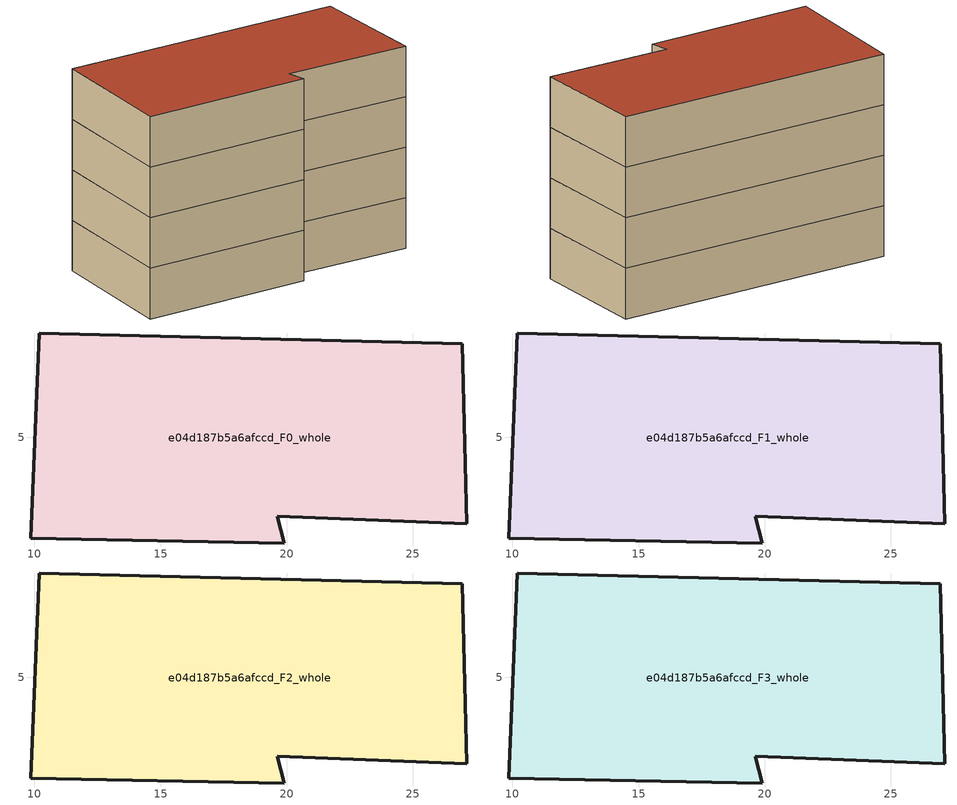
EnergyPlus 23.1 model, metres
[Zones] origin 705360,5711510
e04d187b5a6afccd_F0_whole
 floor ground (EU_floor_Construction): 26.96,8.69 27.15,1.58 19.64,1.87 19.9,0.8 9.85,0.99 10.19,9.13 z0
 wall outside (EU_wall_Construction): 10.19,9.13 9.85,0.99 19.9,0.8 19.64,1.87 27.15,1.58 26.96,8.69 10.19,9.13 z0:3
e04d187b5a6afccd_F1_whole
 floor to e04d187b5a6afccd_F0_whole (EU_floor_Construction): 26.96,8.69 27.15,1.58 19.64,1.87 19.9,0.8 9.85,0.99 10.19,9.13 z3
 wall outside (EU_wall_Construction): 10.19,9.13 9.85,0.99 19.9,0.8 19.64,1.87 27.15,1.58 26.96,8.69 10.19,9.13 z3:6
e04d187b5a6afccd_F2_whole
 floor to e04d187b5a6afccd_F1_whole (EU_floor_Construction): 26.96,8.69 27.15,1.58 19.64,1.87 19.9,0.8 9.85,0.99 10.19,9.13 z6
 wall outside (EU_wall_Construction): 10.19,9.13 9.85,0.99 19.9,0.8 19.64,1.87 27.15,1.58 26.96,8.69 10.19,9.13 z6:9
e04d187b5a6afccd_F3_whole
 floor to e04d187b5a6afccd_F2_whole (EU_floor_Construction): 26.96,8.69 27.15,1.58 19.64,1.87 19.9,0.8 9.85,0.99 10.19,9.13 z9
 wall outside (EU_wall_Construction): 10.19,9.13 9.85,0.99 19.9,0.8 19.64,1.87 27.15,1.58 26.96,8.69 10.19,9.13 z9:12
 roof outside (EU_roof_Construction): 27.15,1.58 26.96,8.69 10.19,9.13 9.85,0.99 19.9,0.8 19.64,1.87 z12
[Building]
EU S2 Campaign: North Axis=0; Terrain=City; Solar Distribution=FullExterior
[Site:Location]
London: Latitude=51.5; Longitude=-0.5; Time Zone=0; Elevation=25
[SizingPeriod:WeatherFileDays]
AnnualSizingPeriod: Begin Month=1; Begin Day of Month=1; End Month=12; End Day of Month=31; Day of Week for Start Day=Monday; Use Weather File Daylight Saving Period=No; Use Weather File Rain and Snow Indicators=No
[MATERIAL]
EU_InternalMass_Material: Roughness=MediumRough; Thickness=0.1; Conductivity=1; Density=1800; Specific Heat=900; Thermal Absorptance=0.9; Solar Absorptance=0.7; Visible Absorptance=0.7
[MATERIAL:NOMASS] Roughness=MediumRough; Thermal Absorptance=0.9; Solar Absorptance=0.7; Visible Absorptance=0.7
Name | Thermal Resistance
EU_wall_NoMass | 1.04674
EU_roof_NoMass | 4.32442
EU_floor_NoMass | 2.04616
[CONSTRUCTION]
EU_wall_Construction: EU_wall_NoMass
EU_roof_Construction: EU_roof_NoMass
EU_floor_Construction: EU_floor_NoMass
EU_InternalMass_Construction: EU_InternalMass_Material
[ZONE] Type=1; Multiplier=1; Ceiling Height=autocalculate; Floor Area=autocalculate; Part of Total Floor Area=Yes
Name | Volume
e04d187b5a6afccd_F0_whole | 391.646
e04d187b5a6afccd_F1_whole; e04d187b5a6afccd_F2_whole; e04d187b5a6afccd_F3_whole | 391.645
[INTERNALMASS] Construction=EU_InternalMass_Construction; Surface Area=130.549
Name | Zone or ZoneList
e04d187b5a6afccd_F0_whole_EU_InternalMass | e04d187b5a6afccd_F0_whole
e04d187b5a6afccd_F1_whole_EU_InternalMass | e04d187b5a6afccd_F1_whole
e04d187b5a6afccd_F2_whole_EU_InternalMass | e04d187b5a6afccd_F2_whole
e04d187b5a6afccd_F3_whole_EU_InternalMass | e04d187b5a6afccd_F3_whole
[OTHEREQUIPMENT] Fuel Type=Electricity; Design Level Calculation Method=Watts/Area; Power per Zone Floor Area=1; Fraction Latent=0; Fraction Radiant=0; Fraction Lost=0; Carbon Dioxide Generation Rate=0; EndUse Subcategory=EU_Step8_InternalGains
Name | Zone or ZoneList or Space or SpaceList | Schedule
EU_Step8_InternalGain_e04d187b5a6afccd_F0_whole_f000 | e04d187b5a6afccd_F0_whole | EU_Step8_GainSchedule_e04d187b5a6afccd_F0_whole_f000
EU_Step8_InternalGain_e04d187b5a6afccd_F1_whole_f000 | e04d187b5a6afccd_F1_whole | EU_Step8_GainSchedule_e04d187b5a6afccd_F1_whole_f000
EU_Step8_InternalGain_e04d187b5a6afccd_F2_whole_f000 | e04d187b5a6afccd_F2_whole | EU_Step8_GainSchedule_e04d187b5a6afccd_F2_whole_f000
EU_Step8_InternalGain_e04d187b5a6afccd_F3_whole_f000 | e04d187b5a6afccd_F3_whole | EU_Step8_GainSchedule_e04d187b5a6afccd_F3_whole_f000
[ZONEVENTILATION:DESIGNFLOWRATE] Schedule=EU_AlwaysOn; Design Flow Rate Calculation Method=AirChanges/Hour; Air Changes per Hour=0.488719; Ventilation Type=Natural; Fan Pressure Rise=0; Fan Total Efficiency=1; Constant Term Coefficient=1; Temperature Term Coefficient=0; Velocity Term Coefficient=0; Velocity Squared Term Coefficient=0; Minimum Indoor Temperature=-100; Maximum Indoor Temperature=100; Delta Temperature=-100; Minimum Outdoor Temperature=-100; Maximum Outdoor Temperature=100; Maximum Wind Speed=40
Name | Zone or ZoneList or Space or SpaceList
EU_ConstantAir_e04d187b5a6afccd_F0_whole | e04d187b5a6afccd_F0_whole
EU_ConstantAir_e04d187b5a6afccd_F1_whole | e04d187b5a6afccd_F1_whole
EU_ConstantAir_e04d187b5a6afccd_F2_whole | e04d187b5a6afccd_F2_whole
EU_ConstantAir_e04d187b5a6afccd_F3_whole | e04d187b5a6afccd_F3_whole
[HVACTEMPLATE:THERMOSTAT] Constant Heating Setpoint=20; Constant Cooling Setpoint=50
EU_HeatOnly_e04d187b5a6afccd_F0_whole; EU_HeatOnly_e04d187b5a6afccd_F1_whole; EU_HeatOnly_e04d187b5a6afccd_F2_whole; EU_HeatOnly_e04d187b5a6afccd_F3_whole
[HVACTEMPLATE:ZONE:IDEALLOADSAIRSYSTEM] System Availability Schedule=EU_AlwaysOn; Maximum Heating Supply Air Temperature=50; Minimum Cooling Supply Air Temperature=13; Maximum Heating Supply Air Humidity Ratio=0.0156; Minimum Cooling Supply Air Humidity Ratio=0.0077; Heating Limit=NoLimit; Cooling Limit=NoLimit; Heating Availability Schedule=EU_AlwaysOn; Cooling Availability Schedule=EU_CoolingOff; Dehumidification Control Type=ConstantSensibleHeatRatio; Cooling Sensible Heat Ratio=0.7; Dehumidification Setpoint=60; Humidification Control Type=None; Humidification Setpoint=30; Outdoor Air Method=None; Outdoor Air Flow Rate per Person=0.00944; Outdoor Air Flow Rate per Zone Floor Area=0; Outdoor Air Flow Rate per Zone=0; Demand Controlled Ventilation Type=None; Outdoor Air Economizer Type=NoEconomizer; Heat Recovery Type=None; Sensible Heat Recovery Effectiveness=0.7; Latent Heat Recovery Effectiveness=0.65
Name | Template Thermostat
e04d187b5a6afccd_F0_whole | EU_HeatOnly_e04d187b5a6afccd_F0_whole
e04d187b5a6afccd_F1_whole | EU_HeatOnly_e04d187b5a6afccd_F1_whole
e04d187b5a6afccd_F2_whole | EU_HeatOnly_e04d187b5a6afccd_F2_whole
e04d187b5a6afccd_F3_whole | EU_HeatOnly_e04d187b5a6afccd_F3_whole
[SIZING:ZONE] Zone Cooling Design Supply Air Temperature Input Method=SupplyAirTemperature; Zone Cooling Design Supply Air Temperature=13; Zone Heating Design Supply Air Temperature Input Method=SupplyAirTemperature; Zone Heating Design Supply Air Temperature=50; Zone Cooling Design Supply Air Humidity Ratio=0.008; Zone Heating Design Supply Air Humidity Ratio=0.008; Cooling Design Air Flow Method=DesignDay; Cooling Design Air Flow Rate=0; Cooling Minimum Air Flow per Zone Floor Area=0.000762; Cooling Minimum Air Flow=0; Cooling Minimum Air Flow Fraction=0.2; Heating Design Air Flow Method=DesignDay; Heating Design Air Flow Rate=0; Heating Maximum Air Flow per Zone Floor Area=0.002032; Heating Maximum Air Flow=0.141576; Heating Maximum Air Flow Fraction=0.3; Account for Dedicated Outdoor Air System=No; Dedicated Outdoor Air System Control Strategy=NeutralSupplyAir; Dedicated Outdoor Air Low Setpoint Temperature for Design=autosize; Dedicated Outdoor Air High Setpoint Temperature for Design=autosize; Zone Load Sizing Method=Sensible Load Only No Latent Load; Zone Latent Cooling Design Supply Air Humidity Ratio Input Method=HumidityRatioDifference; Zone Cooling Design Supply Air Humidity Ratio Difference=0.005; Zone Latent Heating Design Supply Air Humidity Ratio Input Method=HumidityRatioDifference; Zone Humidification Design Supply Air Humidity Ratio Difference=0.005
e04d187b5a6afccd_F0_whole; e04d187b5a6afccd_F1_whole; e04d187b5a6afccd_F2_whole; e04d187b5a6afccd_F3_whole
[SCHEDULE:CONSTANT]
Name | Hourly Value
EU_AlwaysOn | 1
EU_CoolingOff | 0
[SCHEDULE:FILE] Column Number=1; Rows to Skip at Top=0; Number of Hours of Data=8760; Column Separator=Comma; Interpolate to Timestep=No; Minutes per Item=60; Adjust Schedule for Daylight Savings=Yes
Name | File
EU_Step8_GainSchedule_e04d187b5a6afccd_F0_whole_f000 | C:\Users\o_iseri\Desktop\OpenUBEM\openubem\outputs\eu_evidence\EU-11\GB-LDN-STDUNSTANS\idfs\e04d187b5a6afccd\e04d187b5a6afccd_F0_whole_f000_gain.csv
EU_Step8_GainSchedule_e04d187b5a6afccd_F1_whole_f000 | C:\Users\o_iseri\Desktop\OpenUBEM\openubem\outputs\eu_evidence\EU-11\GB-LDN-STDUNSTANS\idfs\e04d187b5a6afccd\e04d187b5a6afccd_F1_whole_f000_gain.csv
EU_Step8_GainSchedule_e04d187b5a6afccd_F2_whole_f000 | C:\Users\o_iseri\Desktop\OpenUBEM\openubem\outputs\eu_evidence\EU-11\GB-LDN-STDUNSTANS\idfs\e04d187b5a6afccd\e04d187b5a6afccd_F2_whole_f000_gain.csv
EU_Step8_GainSchedule_e04d187b5a6afccd_F3_whole_f000 | C:\Users\o_iseri\Desktop\OpenUBEM\openubem\outputs\eu_evidence\EU-11\GB-LDN-STDUNSTANS\idfs\e04d187b5a6afccd\e04d187b5a6afccd_F3_whole_f000_gain.csv
